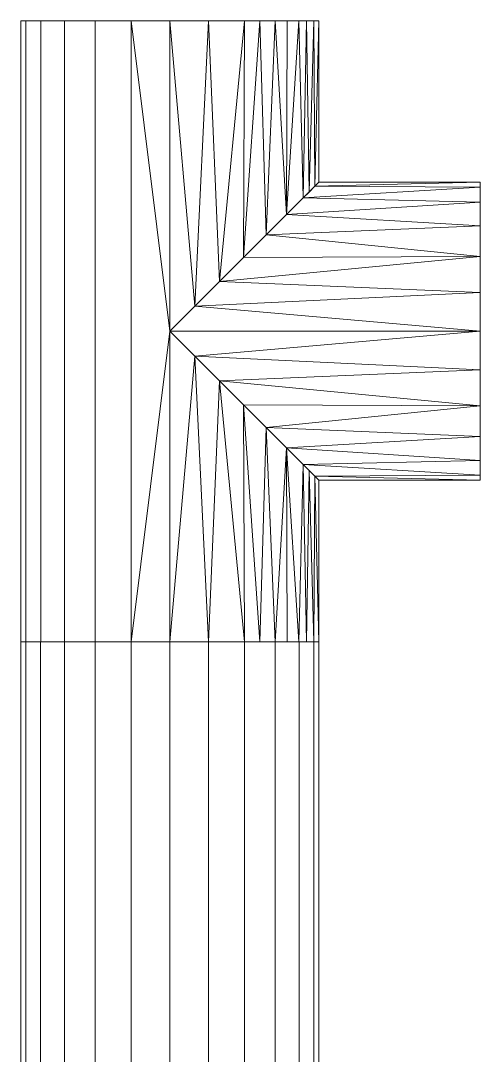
# Model space of a CAD drawing. Header units: inches. Extents: x -3326 to -59, y 8 to 1043.
# Drawn here: x -3070.43 to -3066.01, y 560.77 to 570.73 of the extents above; entities that cross this region are included whole.
import ezdxf

# ---------------------------------------------------------------- set-up
doc = ezdxf.new("R2010")
doc.units = ezdxf.units.IN
doc.header["$MEASUREMENT"] = 0
doc.layers.add('F-SPRN', color=10, linetype='Continuous', lineweight=9)
doc.layers.add('P-PIPE', color=10, linetype='Continuous', lineweight=9)

# ---------------------------------------------------------------- blocks, each defined once
blk = doc.blocks.new('Tee - Welded - Generic - Standard-1126622-05 - Fourth Level')
at = {"layer": 'P-PIPE'}
mesh = blk.add_polyface(dxfattribs=at)
corners = [(-2.9921, -1.437), (-2.9921, -1.388, 0.3719), (-2.9921, -1.2445, 0.7185), (-2.9921, -1.0161, 1.0161), (-2.9921, -0.7185, 1.2445), (-2.9921, -0.3719, 1.388), (-2.9921, 0, 1.437), (-2.9921, 0.3719, 1.388), (-2.9921, 0.7185, 1.2445), (-2.9921, 1.0161, 1.0161), (-2.9921, 1.2445, 0.7185), (-2.9921, 1.388, 0.3719), (-2.9921, 1.437), (-2.9921, 1.388, -0.3719), (-2.9921, 1.2445, -0.7185), (-2.9921, 1.0161, -1.0161), (-2.9921, 0.7185, -1.2445), (-2.9921, 0.3719, -1.388), (-2.9921, 0, -1.437), (-2.9921, -0.3719, -1.388), (-2.9921, -0.7185, -1.2445), (-2.9921, -1.0161, -1.0161), (-2.9921, -1.2445, -0.7185), (-2.9921, -1.388, -0.3719)]
mesh.append_faces([[corners[k] for k in face] for face in [(10, 7, 8, 9)]], dxfattribs={"vtx0": -1})
mesh.append_faces([[corners[k] for k in face] for face in [(0, 3, 6)]], dxfattribs={"vtx0": -1, "vtx1": -1, "vtx2": -1})
mesh.append_faces([[corners[k] for k in face] for face in [(13, 18, 22, 23)]], dxfattribs={"vtx0": -1, "vtx1": -1, "vtx3": -1})
mesh.append_faces([[corners[k] for k in face] for face in [(18, 21, 22), (13, 23, 0, 12)]], dxfattribs={"vtx0": -1, "vtx2": -1})
mesh.append_faces([[corners[k] for k in face] for face in [(6, 7, 12, 0)]], dxfattribs={"vtx1": -1, "vtx2": -1, "vtx3": -1})
mesh.append_faces([[corners[k] for k in face] for face in [(16, 17, 18, 15), (19, 20, 21, 18)]], dxfattribs={"vtx2": -1})
mesh.append_faces([[corners[k] for k in face] for face in [(13, 14, 15, 18), (10, 11, 12, 7)]], dxfattribs={"vtx2": -1, "vtx3": -1})
mesh.append_faces([[corners[k] for k in face] for face in [(0, 1, 2, 3), (3, 4, 5, 6)]], dxfattribs={"vtx3": -1})
mesh = blk.add_polyface(dxfattribs=at)
corners = [(-2.9921, 1.437), (-2.9921, 1.388, 0.3719), (-2.9921, 1.2445, 0.7185), (-2.9921, 1.0161, 1.0161), (-2.9921, 0.7185, 1.2445), (-2.9921, 0.3719, 1.388), (-2.9921, 0, 1.437), (-2.9921, -0.3719, 1.388), (-2.9921, -0.7185, 1.2445), (-2.9921, -1.0161, 1.0161), (-2.9921, -1.2445, 0.7185), (-2.9921, -1.388, 0.3719), (-2.9921, -1.437), (-1.437, -1.437), (-1.3968, -1.3968, 0.3377), (-1.2856, -1.2856, 0.642), (-1.1233, -1.1233, 0.8962), (-0.9274, -0.9274, 1.0977), (-0.7102, -0.7102, 1.2492), (-0.4797, -0.4797, 1.3546), (-0.2416, -0.2416, 1.4166), (0, 0, 1.437), (0.2416, -0.2416, 1.4166), (0.4797, -0.4797, 1.3546), (0.7102, -0.7102, 1.2492), (0.9274, -0.9274, 1.0977), (1.1233, -1.1233, 0.8962), (1.2856, -1.2856, 0.642), (1.3968, -1.3968, 0.3377), (1.437, -1.437), (2.9921, -1.437), (2.9921, -1.388, 0.3719), (2.9921, -1.2445, 0.7185), (2.9921, -1.0161, 1.0161), (2.9921, -0.7185, 1.2445), (2.9921, -0.3719, 1.388), (2.9921, 0, 1.437), (2.9921, 0.3719, 1.388), (2.9921, 0.7185, 1.2445), (2.9921, 1.0161, 1.0161), (2.9921, 1.2445, 0.7185), (2.9921, 1.388, 0.3719), (2.9921, 1.437), (-2.9921, -0.8673, 1.1303), (-2.9921, -1.1303, 0.8673), (-2.9921, -1.3163, 0.5452), (2.9921, -1.3163, 0.5452), (2.9921, -1.1303, 0.8673), (2.9921, -0.8673, 1.1303), (1.3412, -1.3412, 0.4898), (-1.3412, -1.3412, 0.4898)]
mesh.append_faces([[corners[k] for k in face] for face in [(14, 12, 13)]], dxfattribs={"vtx0": -1})
mesh.append_faces([[corners[k] for k in face] for face in [(34, 24, 48), (33, 26, 47), (26, 33, 25), (11, 50, 45), (15, 45, 50), (12, 14, 11), (9, 17, 43), (16, 10, 15), (24, 34, 23), (22, 36, 21), (20, 7, 19), (7, 20, 6), (18, 43, 17)]], dxfattribs={"vtx0": -1, "vtx1": -1})
mesh.append_faces([[corners[k] for k in face] for face in [(32, 26, 27), (25, 33, 48), (11, 14, 50), (18, 8, 43), (16, 44, 10), (46, 27, 49), (48, 24, 25), (31, 49, 28), (16, 9, 44), (23, 34, 35), (15, 10, 45), (21, 5, 6), (26, 32, 47)]], dxfattribs={"vtx0": -1, "vtx2": -1})
mesh.append_faces([[corners[k] for k in face] for face in [(21, 36, 37, 5)]], dxfattribs={"vtx0": -1, "vtx2": -1, "vtx3": -1})
mesh.append_faces([[corners[k] for k in face] for face in [(30, 31, 28), (31, 46, 49), (46, 32, 27), (16, 17, 9), (18, 19, 8), (35, 36, 22), (22, 23, 35), (20, 21, 6), (7, 8, 19)]], dxfattribs={"vtx1": -1, "vtx2": -1})
mesh.append_faces([[corners[k] for k in face] for face in [(39, 40, 2, 3), (40, 41, 1, 2), (37, 38, 4, 5), (38, 39, 3, 4)]], dxfattribs={"vtx1": -1, "vtx3": -1})
mesh.append_faces([[corners[k] for k in face] for face in [(28, 29, 30)]], dxfattribs={"vtx2": -1})
mesh.append_faces([[corners[k] for k in face] for face in [(41, 42, 0, 1)]], dxfattribs={"vtx3": -1})
mesh = blk.add_polyface(dxfattribs=at)
corners = [(-2.9921, -1.437), (-2.9921, -1.388, -0.3719), (-2.9921, -1.2445, -0.7185), (-2.9921, -1.0161, -1.0161), (-2.9921, -0.7185, -1.2445), (-2.9921, -0.3719, -1.388), (-2.9921, 0, -1.437), (-2.9921, 0.3719, -1.388), (-2.9921, 0.7185, -1.2445), (-2.9921, 1.0161, -1.0161), (-2.9921, 1.2445, -0.7185), (-2.9921, 1.388, -0.3719), (-2.9921, 1.437), (2.9921, 1.437), (2.9921, 1.388, -0.3719), (2.9921, 1.2445, -0.7185), (2.9921, 1.0161, -1.0161), (2.9921, 0.7185, -1.2445), (2.9921, 0.3719, -1.388), (2.9921, 0, -1.437), (2.9921, -0.3719, -1.388), (2.9921, -0.7185, -1.2445), (2.9921, -1.0161, -1.0161), (2.9921, -1.2445, -0.7185), (2.9921, -1.388, -0.3719), (2.9921, -1.437), (1.437, -1.437), (1.3968, -1.3968, -0.3377), (1.2856, -1.2856, -0.642), (1.1233, -1.1233, -0.8962), (0.9274, -0.9274, -1.0977), (0.7102, -0.7102, -1.2492), (0.4797, -0.4797, -1.3546), (0.2416, -0.2416, -1.4166), (0, 0, -1.437), (-0.2416, -0.2416, -1.4166), (-0.4797, -0.4797, -1.3546), (-0.7102, -0.7102, -1.2492), (-0.9274, -0.9274, -1.0977), (-1.1233, -1.1233, -0.8962), (-1.2856, -1.2856, -0.642), (-1.3968, -1.3968, -0.3377), (-1.437, -1.437), (-2.9921, -1.3163, -0.5452), (-2.9921, -1.1303, -0.8673), (-2.9921, -0.8673, -1.1303), (2.9921, -0.8673, -1.1303), (2.9921, -1.1303, -0.8673), (2.9921, -1.3163, -0.5452), (-1.3412, -1.3412, -0.4898), (1.3412, -1.3412, -0.4898)]
mesh.append_faces([[corners[k] for k in face] for face in [(33, 20, 32), (6, 35, 5), (31, 46, 30), (28, 48, 50), (38, 45, 37), (24, 50, 48), (3, 39, 44), (37, 4, 36), (1, 41, 0), (40, 2, 39)]], dxfattribs={"vtx0": -1, "vtx1": -1})
mesh.append_faces([[corners[k] for k in face] for face in [(11, 14, 15, 10), (38, 3, 45), (19, 33, 34), (1, 49, 41), (39, 2, 44), (36, 4, 5), (43, 40, 49), (31, 21, 46), (21, 31, 32), (24, 27, 50), (27, 24, 25), (23, 28, 29), (3, 38, 39), (28, 23, 48), (40, 43, 2), (29, 22, 47)]], dxfattribs={"vtx0": -1, "vtx2": -1})
mesh.append_faces([[corners[k] for k in face] for face in [(34, 6, 7, 18)]], dxfattribs={"vtx0": -1, "vtx2": -1, "vtx3": -1})
mesh.append_faces([[corners[k] for k in face] for face in [(26, 27, 25)]], dxfattribs={"vtx1": -1})
mesh.append_faces([[corners[k] for k in face] for face in [(19, 20, 33), (18, 19, 34), (20, 21, 32), (35, 36, 5), (34, 35, 6), (46, 22, 30), (29, 30, 22), (47, 23, 29), (45, 4, 37), (1, 43, 49)]], dxfattribs={"vtx1": -1, "vtx2": -1})
mesh.append_faces([[corners[k] for k in face] for face in [(15, 16, 9, 10), (16, 17, 8, 9), (17, 18, 7, 8)]], dxfattribs={"vtx1": -1, "vtx3": -1})
mesh.append_faces([[corners[k] for k in face] for face in [(12, 13, 14, 11), (41, 42, 0)]], dxfattribs={"vtx2": -1})
mesh = blk.add_polyface(dxfattribs=at)
corners = [(2.9921, -1.437), (2.9921, -1.388, -0.3719), (2.9921, -1.2445, -0.7185), (2.9921, -1.0161, -1.0161), (2.9921, -0.7185, -1.2445), (2.9921, -0.3719, -1.388), (2.9921, 0, -1.437), (2.9921, 0.3719, -1.388), (2.9921, 0.7185, -1.2445), (2.9921, 1.0161, -1.0161), (2.9921, 1.2445, -0.7185), (2.9921, 1.388, -0.3719), (2.9921, 1.437), (2.9921, 1.388, 0.3719), (2.9921, 1.2445, 0.7185), (2.9921, 1.0161, 1.0161), (2.9921, 0.7185, 1.2445), (2.9921, 0.3719, 1.388), (2.9921, 0, 1.437), (2.9921, -0.3719, 1.388), (2.9921, -0.7185, 1.2445), (2.9921, -1.0161, 1.0161), (2.9921, -1.2445, 0.7185), (2.9921, -1.388, 0.3719)]
mesh.append_faces([[corners[k] for k in face] for face in [(16, 14, 15)]], dxfattribs={"vtx0": -1})
mesh.append_faces([[corners[k] for k in face] for face in [(3, 6, 2)]], dxfattribs={"vtx0": -1, "vtx1": -1})
mesh.append_faces([[corners[k] for k in face] for face in [(18, 21, 11)]], dxfattribs={"vtx0": -1, "vtx1": -1, "vtx2": -1})
mesh.append_faces([[corners[k] for k in face] for face in [(6, 9, 21, 2), (18, 11, 14, 16)]], dxfattribs={"vtx0": -1, "vtx1": -1, "vtx2": -1, "vtx3": -1})
mesh.append_faces([[corners[k] for k in face] for face in [(21, 0, 1, 2)]], dxfattribs={"vtx0": -1, "vtx3": -1})
mesh.append_faces([[corners[k] for k in face] for face in [(17, 18, 16)]], dxfattribs={"vtx1": -1})
mesh.append_faces([[corners[k] for k in face] for face in [(12, 13, 14, 11), (22, 23, 0, 21), (19, 20, 21, 18)]], dxfattribs={"vtx2": -1})
mesh.append_faces([[corners[k] for k in face] for face in [(9, 10, 11, 21)]], dxfattribs={"vtx2": -1, "vtx3": -1})
mesh.append_faces([[corners[k] for k in face] for face in [(6, 7, 8, 9), (3, 4, 5, 6)]], dxfattribs={"vtx3": -1})
mesh = blk.add_polyface(dxfattribs=at)
corners = [(-1.437, -2.9921), (-1.388, -2.9921, 0.3719), (-1.2445, -2.9921, 0.7185), (-1.0161, -2.9921, 1.0161), (-0.7185, -2.9921, 1.2445), (-0.3719, -2.9921, 1.388), (0, -2.9921, 1.437), (0.3719, -2.9921, 1.388), (0.7185, -2.9921, 1.2445), (1.0161, -2.9921, 1.0161), (1.2445, -2.9921, 0.7185), (1.388, -2.9921, 0.3719), (1.437, -2.9921), (1.437, -1.437), (1.3968, -1.3968, 0.3377), (1.2856, -1.2856, 0.642), (1.1233, -1.1233, 0.8962), (0.9274, -0.9274, 1.0977), (0.7102, -0.7102, 1.2492), (0.4797, -0.4797, 1.3546), (0.2416, -0.2416, 1.4166), (0, 0, 1.437), (-0.2416, -0.2416, 1.4166), (-0.4797, -0.4797, 1.3546), (-0.7102, -0.7102, 1.2492), (-0.9274, -0.9274, 1.0977), (-1.1233, -1.1233, 0.8962), (-1.2856, -1.2856, 0.642), (-1.3968, -1.3968, 0.3377), (-1.437, -1.437)]
mesh.append_faces([[corners[k] for k in face] for face in [(1, 28, 0), (27, 2, 26), (23, 5, 22), (25, 4, 24), (8, 19, 7), (17, 9, 16)]], dxfattribs={"vtx0": -1, "vtx1": -1})
mesh.append_faces([[corners[k] for k in face] for face in [(26, 2, 3), (27, 1, 2), (23, 4, 5), (6, 21, 22), (22, 5, 6), (20, 6, 7), (16, 9, 10), (17, 8, 9), (14, 11, 12), (6, 20, 21)]], dxfattribs={"vtx0": -1, "vtx2": -1})
mesh.append_faces([[corners[k] for k in face] for face in [(13, 14, 12)]], dxfattribs={"vtx1": -1})
mesh.append_faces([[corners[k] for k in face] for face in [(3, 4, 25), (27, 28, 1), (25, 26, 3), (23, 24, 4), (10, 11, 15), (17, 18, 8), (19, 20, 7), (18, 19, 8), (15, 16, 10), (14, 15, 11)]], dxfattribs={"vtx1": -1, "vtx2": -1})
mesh.append_faces([[corners[k] for k in face] for face in [(28, 29, 0)]], dxfattribs={"vtx2": -1})
mesh = blk.add_polyface(dxfattribs=at)
corners = [(1.437, -2.9921), (1.388, -2.9921, -0.3719), (1.2445, -2.9921, -0.7185), (1.0161, -2.9921, -1.0161), (0.7185, -2.9921, -1.2445), (0.3719, -2.9921, -1.388), (0, -2.9921, -1.437), (-0.3719, -2.9921, -1.388), (-0.7185, -2.9921, -1.2445), (-1.0161, -2.9921, -1.0161), (-1.2445, -2.9921, -0.7185), (-1.388, -2.9921, -0.3719), (-1.437, -2.9921), (-1.437, -1.437), (-1.3968, -1.3968, -0.3377), (-1.2856, -1.2856, -0.642), (-1.1233, -1.1233, -0.8962), (-0.9274, -0.9274, -1.0977), (-0.7102, -0.7102, -1.2492), (-0.4797, -0.4797, -1.3546), (-0.2416, -0.2416, -1.4166), (0, 0, -1.437), (0.2416, -0.2416, -1.4166), (0.4797, -0.4797, -1.3546), (0.7102, -0.7102, -1.2492), (0.9274, -0.9274, -1.0977), (1.1233, -1.1233, -0.8962), (1.2856, -1.2856, -0.642), (1.3968, -1.3968, -0.3377), (1.437, -1.437)]
mesh.append_faces([[corners[k] for k in face] for face in [(1, 28, 0), (3, 26, 2), (27, 2, 26), (23, 5, 22), (25, 4, 24), (8, 19, 7), (17, 9, 16)]], dxfattribs={"vtx0": -1, "vtx1": -1})
mesh.append_faces([[corners[k] for k in face] for face in [(27, 1, 2), (23, 4, 5), (6, 21, 22), (22, 5, 6), (20, 6, 7), (16, 9, 10), (17, 8, 9), (14, 11, 12), (6, 20, 21)]], dxfattribs={"vtx0": -1, "vtx2": -1})
mesh.append_faces([[corners[k] for k in face] for face in [(29, 0, 28), (13, 14, 12)]], dxfattribs={"vtx1": -1})
mesh.append_faces([[corners[k] for k in face] for face in [(3, 4, 25), (27, 28, 1), (25, 26, 3), (23, 24, 4), (10, 11, 15), (17, 18, 8), (19, 20, 7), (18, 19, 8), (15, 16, 10), (14, 15, 11)]], dxfattribs={"vtx1": -1, "vtx2": -1})
mesh = blk.add_polyface(dxfattribs=at)
corners = [(-1.437, -2.9921), (-1.388, -2.9921, -0.3719), (-1.2445, -2.9921, -0.7185), (-1.0161, -2.9921, -1.0161), (-0.7185, -2.9921, -1.2445), (-0.3719, -2.9921, -1.388), (0, -2.9921, -1.437), (0.3719, -2.9921, -1.388), (0.7185, -2.9921, -1.2445), (1.0161, -2.9921, -1.0161), (1.2445, -2.9921, -0.7185), (1.388, -2.9921, -0.3719), (1.437, -2.9921), (1.388, -2.9921, 0.3719), (1.2445, -2.9921, 0.7185), (1.0161, -2.9921, 1.0161), (0.7185, -2.9921, 1.2445), (0.3719, -2.9921, 1.388), (0, -2.9921, 1.437), (-0.3719, -2.9921, 1.388), (-0.7185, -2.9921, 1.2445), (-1.0161, -2.9921, 1.0161), (-1.2445, -2.9921, 0.7185), (-1.388, -2.9921, 0.3719)]
mesh.append_faces([[corners[k] for k in face] for face in [(0, 22, 23)]], dxfattribs={"vtx0": -1})
mesh.append_faces([[corners[k] for k in face] for face in [(3, 6, 2), (16, 18, 14, 15)]], dxfattribs={"vtx0": -1, "vtx1": -1})
mesh.append_faces([[corners[k] for k in face] for face in [(2, 6, 9, 11)]], dxfattribs={"vtx0": -1, "vtx1": -1, "vtx2": -1, "vtx3": -1})
mesh.append_faces([[corners[k] for k in face] for face in [(0, 14, 21, 22)]], dxfattribs={"vtx0": -1, "vtx1": -1, "vtx3": -1})
mesh.append_faces([[corners[k] for k in face] for face in [(2, 11, 12)]], dxfattribs={"vtx0": -1, "vtx2": -1})
mesh.append_faces([[corners[k] for k in face] for face in [(17, 18, 16)]], dxfattribs={"vtx1": -1})
mesh.append_faces([[corners[k] for k in face] for face in [(18, 19, 14)]], dxfattribs={"vtx1": -1, "vtx2": -1})
mesh.append_faces([[corners[k] for k in face] for face in [(9, 10, 11)]], dxfattribs={"vtx2": -1})
mesh.append_faces([[corners[k] for k in face] for face in [(0, 1, 2, 14), (12, 13, 14, 2), (19, 20, 21, 14)]], dxfattribs={"vtx2": -1, "vtx3": -1})
mesh.append_faces([[corners[k] for k in face] for face in [(6, 7, 8, 9), (3, 4, 5, 6)]], dxfattribs={"vtx3": -1})

msp = doc.modelspace()

# ---------------------------------------------------------------- linework, layer by layer
at = {"layer": 'F-SPRN', "color": 1}
for p, q in [((-3068.9972, 570.7349, 964), (-3068.9972, 564.7507, 964)), ((-3066.0051, 567.7428, 964), (-3068.9972, 567.7428, 964)), ((-3068.9972, 475.6561, 964), (-3068.9972, 564.7507, 964)), ((-3068.9972, 475.6561, 964), (-3068.9972, 564.7507, 964))]:
    msp.add_line(p, q, dxfattribs=at)

# ---------------------------------------------------------------- block references
at = {"layer": 'F-SPRN', "color": 1, "extrusion": (0, 0, -1), "rotation": 270}
msp.add_blockref('Tee - Welded - Generic - Standard-1126622-05 - Fourth Level', (3068.9972, 567.7428, -964), dxfattribs=at)

# ---------------------------------------------------------------- meshes
at = {"layer": 'F-SPRN', "color": 1}
mesh = msp.add_polyface(dxfattribs=at)
corners = [(-3067.5597, 564.7507, 964), (-3067.6088, 564.7507, 963.628), (-3067.7523, 564.7507, 963.2812), (-3067.9807, 564.7507, 962.9835), (-3068.2784, 564.7507, 962.7551), (-3068.6252, 564.7507, 962.6115), (-3068.9973, 564.7507, 962.5625), (-3069.3693, 564.7507, 962.6115), (-3069.7159, 564.7507, 962.7551), (-3070.0137, 564.7507, 962.9835), (-3070.2422, 564.7507, 963.2812), (-3070.3857, 564.7507, 963.628), (-3070.4346, 564.7507, 964), (-3070.3857, 564.7507, 964.372), (-3070.2422, 564.7507, 964.7187), (-3070.0137, 564.7507, 965.0164), (-3069.7159, 564.7507, 965.2449), (-3069.3693, 564.7507, 965.3885), (-3068.9973, 564.7507, 965.4375), (-3068.6252, 564.7507, 965.3885), (-3068.2784, 564.7507, 965.2449), (-3067.9807, 564.7507, 965.0164), (-3067.7523, 564.7507, 964.7187), (-3067.6088, 564.7507, 964.372)]
mesh.append_faces([[corners[k] for k in face] for face in [(10, 7, 8, 9), (17, 15, 16), (21, 19, 20)]], dxfattribs={"vtx0": -1, "color": 1})
mesh.append_faces([[corners[k] for k in face] for face in [(7, 10, 5, 6)]], dxfattribs={"vtx0": -1, "vtx1": -1, "color": 1})
mesh.append_faces([[corners[k] for k in face] for face in [(5, 10, 2), (0, 12, 21)]], dxfattribs={"vtx0": -1, "vtx1": -1, "vtx2": -1, "color": 1})
mesh.append_faces([[corners[k] for k in face] for face in [(21, 12, 15, 17)]], dxfattribs={"vtx0": -1, "vtx1": -1, "vtx2": -1, "vtx3": -1, "color": 1})
mesh.append_faces([[corners[k] for k in face] for face in [(4, 5, 2, 3)]], dxfattribs={"vtx1": -1, "color": 1})
mesh.append_faces([[corners[k] for k in face] for face in [(13, 14, 15, 12)]], dxfattribs={"vtx2": -1, "color": 1})
mesh.append_faces([[corners[k] for k in face] for face in [(10, 11, 12, 2), (0, 1, 2, 12), (17, 18, 19, 21)]], dxfattribs={"vtx2": -1, "vtx3": -1, "color": 1})
mesh.append_faces([[corners[k] for k in face] for face in [(21, 22, 23, 0)]], dxfattribs={"vtx3": -1, "color": 1})
mesh = msp.add_polyface(dxfattribs=at)
corners = [(-3070.4346, 475.6561, 964), (-3070.3857, 475.6561, 964.372), (-3070.2422, 475.6561, 964.7187), (-3070.0137, 475.6561, 965.0164), (-3069.7159, 475.6561, 965.2449), (-3069.3693, 475.6561, 965.3885), (-3068.9973, 475.6561, 965.4375), (-3068.9973, 564.7507, 965.4375), (-3069.3693, 564.7507, 965.3885), (-3069.7159, 564.7507, 965.2449), (-3070.0137, 564.7507, 965.0164), (-3070.2422, 564.7507, 964.7187), (-3070.3857, 564.7507, 964.372), (-3070.4346, 564.7507, 964)]
mesh.append_faces([[corners[k] for k in face] for face in [(7, 8, 5, 6)]], dxfattribs={"vtx1": -1, "color": 1})
mesh.append_faces([[corners[k] for k in face] for face in [(8, 9, 4, 5), (3, 4, 9, 10), (11, 12, 1, 2), (2, 3, 10, 11)]], dxfattribs={"vtx1": -1, "vtx3": -1, "color": 1})
mesh.append_faces([[corners[k] for k in face] for face in [(12, 13, 0, 1)]], dxfattribs={"vtx3": -1, "color": 1})
mesh = msp.add_polyface(dxfattribs=at)
corners = [(-3068.9973, 475.6561, 962.5625), (-3069.3693, 475.6561, 962.6115), (-3069.7159, 475.6561, 962.7551), (-3070.0137, 475.6561, 962.9835), (-3070.2422, 475.6561, 963.2812), (-3070.3857, 475.6561, 963.628), (-3070.4346, 475.6561, 964), (-3070.4346, 564.7507, 964), (-3070.3857, 564.7507, 963.628), (-3070.2422, 564.7507, 963.2812), (-3070.0137, 564.7507, 962.9835), (-3069.7159, 564.7507, 962.7551), (-3069.3693, 564.7507, 962.6115), (-3068.9973, 564.7507, 962.5625)]
mesh.append_faces([[corners[k] for k in face] for face in [(7, 8, 5, 6)]], dxfattribs={"vtx1": -1, "color": 1})
mesh.append_faces([[corners[k] for k in face] for face in [(8, 9, 4, 5), (3, 4, 9, 10), (11, 12, 1, 2), (2, 3, 10, 11)]], dxfattribs={"vtx1": -1, "vtx3": -1, "color": 1})
mesh.append_faces([[corners[k] for k in face] for face in [(12, 13, 0, 1)]], dxfattribs={"vtx3": -1, "color": 1})
mesh = msp.add_polyface(dxfattribs=at)
corners = [(-3068.9973, 475.6561, 965.4375), (-3068.6252, 475.6561, 965.3885), (-3068.2784, 475.6561, 965.2449), (-3067.9807, 475.6561, 965.0164), (-3067.7523, 475.6561, 964.7187), (-3067.6088, 475.6561, 964.372), (-3067.5597, 475.6561, 964), (-3067.5597, 564.7507, 964), (-3067.6088, 564.7507, 964.372), (-3067.7523, 564.7507, 964.7187), (-3067.9807, 564.7507, 965.0164), (-3068.2784, 564.7507, 965.2449), (-3068.6252, 564.7507, 965.3885), (-3068.9973, 564.7507, 965.4375)]
mesh.append_faces([[corners[k] for k in face] for face in [(8, 9, 4, 5), (3, 4, 9, 10), (11, 12, 1, 2), (2, 3, 10, 11)]], dxfattribs={"vtx1": -1, "vtx3": -1, "color": 1})
mesh.append_faces([[corners[k] for k in face] for face in [(6, 7, 8, 5)]], dxfattribs={"vtx2": -1, "color": 1})
mesh.append_faces([[corners[k] for k in face] for face in [(12, 13, 0, 1)]], dxfattribs={"vtx3": -1, "color": 1})
mesh = msp.add_polyface(dxfattribs=at)
corners = [(-3067.5597, 475.6561, 964), (-3067.6088, 475.6561, 963.628), (-3067.7523, 475.6561, 963.2812), (-3067.9807, 475.6561, 962.9835), (-3068.2784, 475.6561, 962.7551), (-3068.6252, 475.6561, 962.6115), (-3068.9973, 475.6561, 962.5625), (-3068.9973, 564.7507, 962.5625), (-3068.6252, 564.7507, 962.6115), (-3068.2784, 564.7507, 962.7551), (-3067.9807, 564.7507, 962.9835), (-3067.7523, 564.7507, 963.2812), (-3067.6088, 564.7507, 963.628), (-3067.5597, 564.7507, 964)]
mesh.append_faces([[corners[k] for k in face] for face in [(7, 8, 5, 6)]], dxfattribs={"vtx1": -1, "color": 1})
mesh.append_faces([[corners[k] for k in face] for face in [(8, 9, 4, 5), (3, 4, 9, 10), (11, 12, 1, 2), (2, 3, 10, 11)]], dxfattribs={"vtx1": -1, "vtx3": -1, "color": 1})
mesh.append_faces([[corners[k] for k in face] for face in [(12, 13, 0, 1)]], dxfattribs={"vtx3": -1, "color": 1})

doc.saveas('drawing.dxf')
